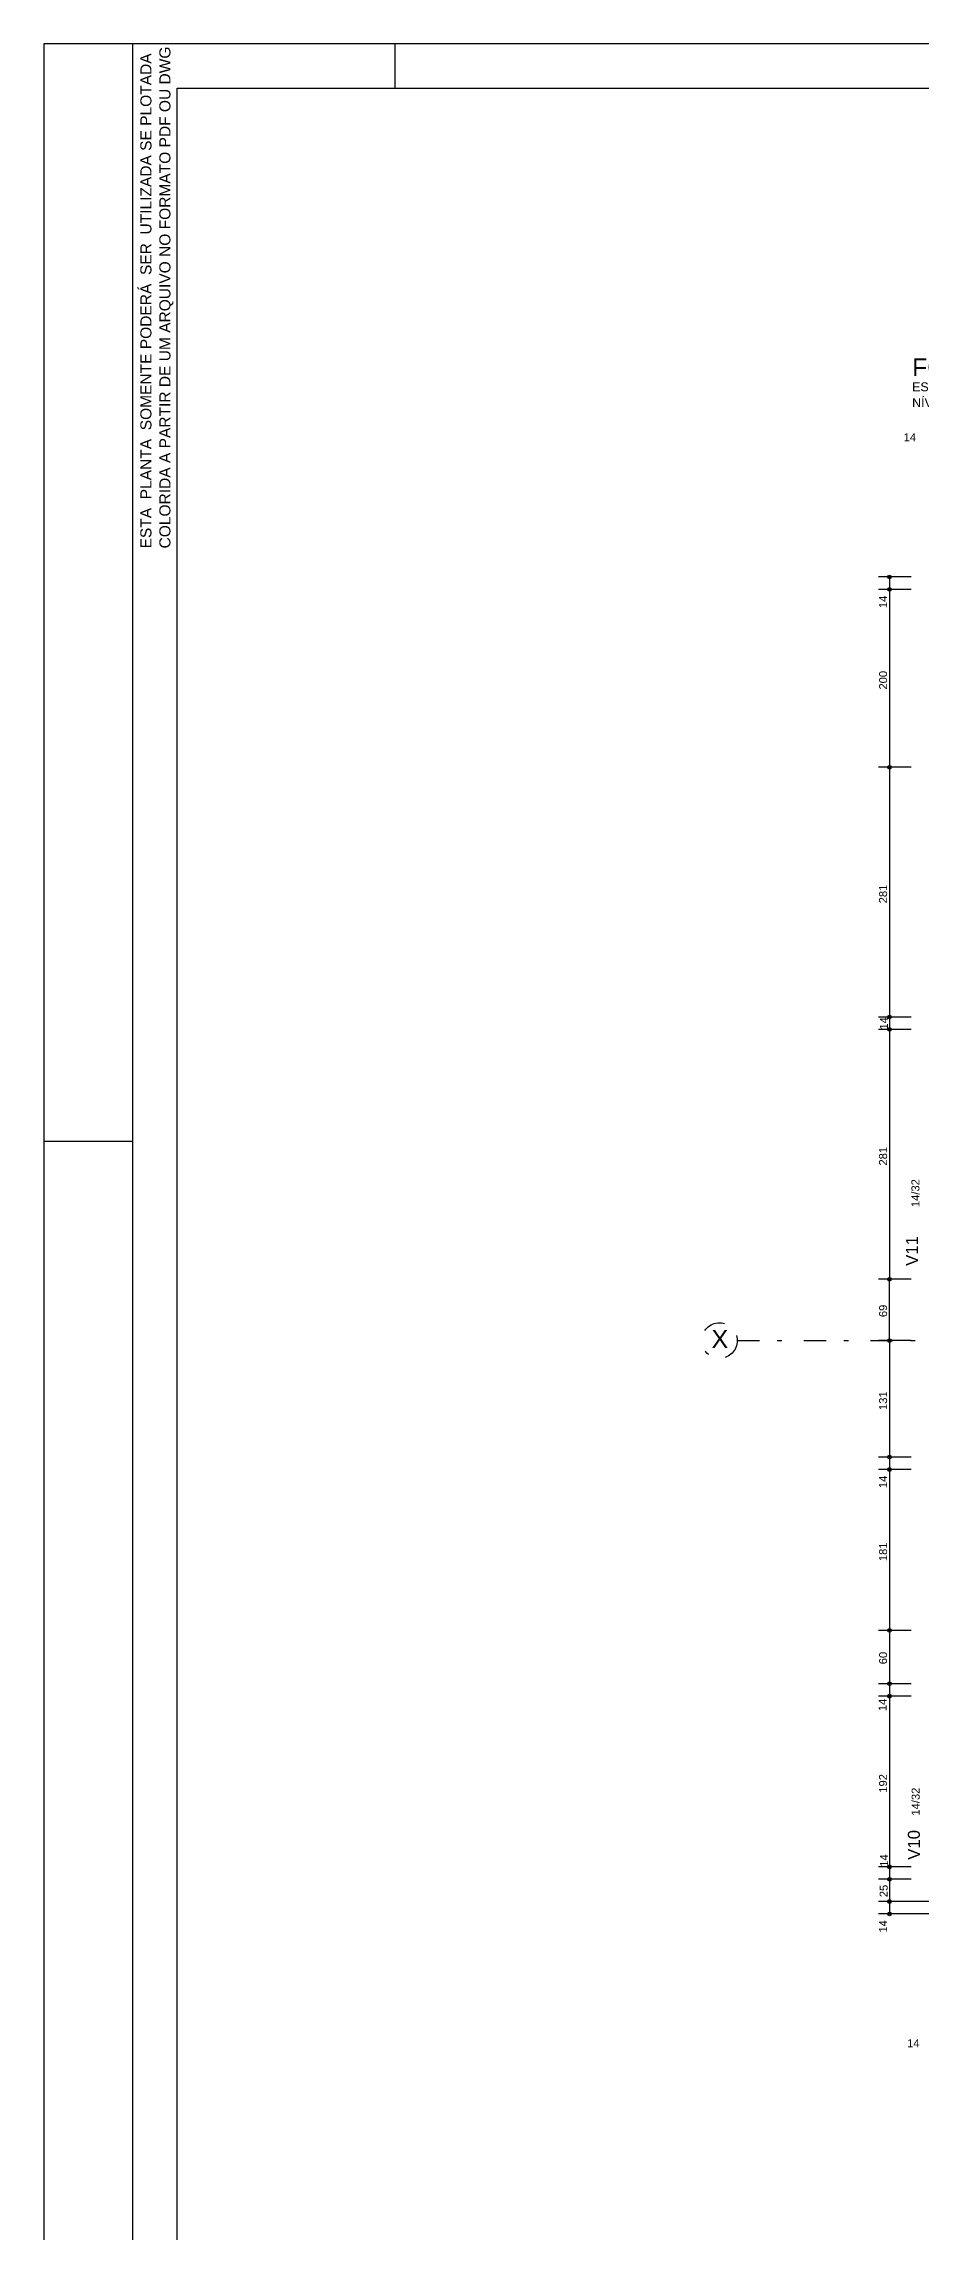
# Model space of a CAD drawing. Extents: x 0 to 119, y 0 to 84.
# Drawn here: x 0 to 19.73, y 34.88 to 84.1 of the extents above; entities that cross this region are included whole.
import ezdxf

# ---------------------------------------------------------------- set-up
doc = ezdxf.new("R2010")
doc.units = 0
doc.header["$MEASUREMENT"] = 0
doc.linetypes.add('ESTILO_TQS_0003', pattern=[1.5, 0.5, -0.4, 0.1, -0.5])
for name, color, linetype in [('20', 1, 'CONTINUOUS'), ('3', 7, 'CONTINUOUS'), ('32', 250, 'CONTINUOUS'), ('37', 7, 'CONTINUOUS'), ('40', 7, 'CONTINUOUS'), ('7', 232, 'CONTINUOUS')]:
    doc.layers.add(name, color=color, linetype=linetype)
doc.styles.add('TQS_ARIAL', font='arial.ttf')

msp = doc.modelspace()

# ---------------------------------------------------------------- linework, layer by layer
at = {"layer": '20', "color": 1, "linetype": 'ESTILO_TQS_0003'}
msp.add_line((15.610178, 54.92267), (50.967178, 54.92267), dxfattribs=at)
msp.add_circle((15.210578, 54.92267), 0.4, dxfattribs=at)
at = {"layer": '32', "color": 250, "linetype": 'Continuous'}
for p, q in [((19.52465, 72.10267), (18.785162, 72.10267)), ((19.035162, 72.10267), (19.035162, 71.82267)), ((19.52465, 71.82267), (18.785162, 71.82267)), ((19.52465, 71.82267), (18.785162, 71.82267)), ((19.035162, 71.82267), (19.035162, 67.82267)), ((19.52465, 67.82267), (18.785162, 67.82267)), ((19.52465, 67.82267), (18.785162, 67.82267)), ((19.035162, 67.82267), (19.035162, 62.20255)), ((19.52465, 62.20255), (18.785162, 62.20255)), ((19.52465, 62.20255), (18.785162, 62.20255)), ((19.035162, 62.20255), (19.035162, 61.92255)), ((19.52465, 61.92255), (18.785162, 61.92255)), ((19.52465, 61.92255), (18.785162, 61.92255)), ((19.035162, 61.92255), (19.035162, 56.302431)), ((19.52465, 56.302431), (18.785162, 56.302431)), ((19.52465, 56.302274), (18.785162, 56.302274)), ((19.035162, 54.92267), (19.035162, 56.302274)), ((19.52465, 54.92267), (18.785162, 54.92267)), ((19.52465, 54.92267), (18.785162, 54.92267)), ((19.035162, 54.92267), (19.035162, 52.30267)), ((19.52465, 52.30267), (18.785162, 52.30267)), ((19.52465, 52.30267), (18.785162, 52.30267)), ((19.035162, 52.30267), (19.035162, 52.02267)), ((19.52465, 52.02267), (18.785162, 52.02267)), ((19.52465, 52.02267), (18.785162, 52.02267)), ((19.035162, 52.02267), (19.035162, 48.40267)), ((19.524649, 48.40267), (18.785162, 48.40267)), ((19.524649, 48.40267), (18.785162, 48.40267)), ((19.035162, 48.40267), (19.035162, 47.20267)), ((19.52465, 47.20267), (18.785162, 47.20267)), ((19.52465, 47.20267), (18.785162, 47.20267)), ((19.52465, 46.92267), (18.785162, 46.92267)), ((19.52465, 46.92267), (18.785162, 46.92267)), ((19.035162, 47.20267), (19.035162, 46.92267)), ((19.035162, 46.92267), (19.035162, 43.08267)), ((19.52465, 43.08267), (18.785162, 43.08267)), ((19.52465, 43.08267), (18.785162, 43.08267)), ((19.035162, 43.08267), (19.035162, 42.80267)), ((19.52465, 42.80267), (18.785162, 42.80267)), ((19.52465, 42.80267), (18.785162, 42.80267)), ((19.035162, 42.80267), (19.035162, 42.30267)), ((21.62465, 42.30267), (18.785162, 42.30267)), ((21.62465, 42.30267), (18.785162, 42.30267)), ((21.62465, 42.02267), (18.785162, 42.02267)), ((19.035162, 42.30267), (19.035162, 42.02267))]:
    msp.add_line(p, q, dxfattribs=at)
for centre, radius in [((19.035162, 72.10267), 0.041625), ((19.035162, 71.82267), 0.041625), ((19.035162, 71.82267), 0.041625), ((19.035162, 72.10267), 0.02075), ((19.035162, 71.82267), 0.02075), ((19.035162, 71.82267), 0.02075), ((19.035162, 67.82267), 0.041625), ((19.035162, 67.82267), 0.041625), ((19.035162, 67.82267), 0.02075), ((19.035162, 67.82267), 0.02075), ((19.035162, 62.20255), 0.041625), ((19.035162, 62.20255), 0.041625), ((19.035162, 62.20255), 0.02075), ((19.035162, 62.20255), 0.02075), ((19.035162, 61.92255), 0.041625), ((19.035162, 61.92255), 0.041625), ((19.035162, 61.92255), 0.02075), ((19.035162, 61.92255), 0.02075), ((19.035162, 56.302431), 0.041625), ((19.035162, 56.302274), 0.041625), ((19.035162, 56.302431), 0.02075), ((19.035162, 56.302274), 0.02075), ((19.035162, 54.92267), 0.041625), ((19.035162, 54.92267), 0.041625), ((19.035162, 54.92267), 0.02075), ((19.035162, 54.92267), 0.02075), ((19.035162, 52.30267), 0.041625), ((19.035162, 52.30267), 0.041625), ((19.035162, 52.30267), 0.02075), ((19.035162, 52.30267), 0.02075), ((19.035162, 52.02267), 0.041625), ((19.035162, 52.02267), 0.041625), ((19.035162, 52.02267), 0.02075), ((19.035162, 52.02267), 0.02075), ((19.035162, 48.40267), 0.041625), ((19.035162, 48.40267), 0.041625), ((19.035162, 48.40267), 0.02075), ((19.035162, 48.40267), 0.02075), ((19.035162, 47.20267), 0.041625), ((19.035162, 47.20267), 0.041625), ((19.035162, 46.92267), 0.041625), ((19.035162, 46.92267), 0.041625), ((19.035162, 47.20267), 0.02075), ((19.035162, 47.20267), 0.02075), ((19.035162, 46.92267), 0.02075), ((19.035162, 46.92267), 0.02075), ((19.035162, 43.08267), 0.041625), ((19.035162, 43.08267), 0.041625), ((19.035162, 42.80267), 0.041625), ((19.035162, 42.80267), 0.041625), ((19.035162, 43.08267), 0.02075), ((19.035162, 43.08267), 0.02075), ((19.035162, 42.80267), 0.02075), ((19.035162, 42.80267), 0.02075), ((19.035162, 42.30267), 0.041625), ((19.035162, 42.30267), 0.041625), ((19.035162, 42.02267), 0.041625), ((19.035162, 42.30267), 0.02075), ((19.035162, 42.30267), 0.02075), ((19.035162, 42.02267), 0.02075)]:
    msp.add_circle(centre, radius, dxfattribs=at)
at = {"layer": '40', "linetype": 'Continuous'}
for p, q in [((118.9, 84.099998), (0, 84.100001)), ((0, 84.100001), (0, 0)), ((2, 84.100001), (2, 0)), ((2, 84.099999), (2, 83.099999)), ((7.9, 84.099999), (7.9, 83.099999)), ((2, 59.400001), (0, 59.400001))]:
    msp.add_line(p, q, dxfattribs=at)
at = {"layer": '7', "color": 232, "linetype": 'Continuous'}
for p, q in [((3, 0.999999), (3, 83.100001)), ((3, 83.100001), (117.9, 83.099998))]:
    msp.add_line(p, q, dxfattribs=at)

# ---------------------------------------------------------------- texts
at = {"layer": '20', "color": 1, "linetype": 'ESTILO_TQS_0003', "style": 'TQS_ARIAL'}
msp.add_text('  X', height=0.4, dxfattribs=at).set_placement((14.720463, 54.75768))
at = {"layer": '3', "color": 7, "linetype": 'Continuous', "style": 'TQS_ARIAL'}
for s, height, p in [('FORMA TIPO 2 (6º AO 8º  PAVIMENTO)', 0.4, (19.545197, 76.621688)), ('ESCALA 1:50', 0.2, (19.545197, 76.281688)), ('NÍVEL: 799,90 / 802,62 / 805,34', 0.2, (19.545197, 75.924012))]:
    msp.add_text(s, height=height, dxfattribs=at).set_placement(p)
at = {"layer": '32', "color": 250, "linetype": 'Continuous', "style": 'TQS_ARIAL'}
for p in [(19.35465, 75.15675), (19.431855, 39.023509)]:
    msp.add_text('14', height=0.18, dxfattribs=at).set_placement(p)
for s, p in [('14', (18.981162, 71.40267)), ('200', (18.981162, 69.57067)), ('281', (18.981162, 64.76061)), ('14', (18.998204, 61.919211)), ('281', (18.981162, 58.860491)), ('69', (18.981162, 55.450472)), ('131', (18.981162, 53.36067)), ('14', (18.981162, 51.60267)), ('181', (18.981162, 49.96067)), ('60', (18.981162, 47.64067)), ('14', (18.96939, 46.585369)), ('192', (18.981162, 44.75067)), ('14', (19.004299, 43.082915)), ('25', (18.994945, 42.399915)), ('14', (18.981162, 41.60267))]:
    msp.add_text(s, height=0.18, rotation=90, dxfattribs=at).set_placement(p)
at = {"layer": '37', "color": 7, "linetype": 'Continuous', "style": 'TQS_ARIAL'}
for s, height, p in [('14/32', 0.18, (19.708719, 57.926015)), ('V11', 0.27, (19.676503, 56.603626)), ('14/32', 0.18, (19.713981, 44.235093)), ('V10', 0.27, (19.719182, 43.240179))]:
    msp.add_text(s, height=height, rotation=90, dxfattribs=at).set_placement(p)
at = {"layer": '40', "linetype": 'Continuous', "style": 'TQS_ARIAL'}
for s, p in [('ESTA  PLANTA  SOMENTE PODERÁ  SER  UTILIZADA SE PLOTADA ', (2.424295, 72.74511)), ('COLORIDA A PARTIR DE UM ARQUIVO NO FORMATO PDF OU DWG', (2.851792, 72.74511))]:
    msp.add_text(s, height=0.25, rotation=90, dxfattribs=at).set_placement(p)

doc.saveas('drawing.dxf')
